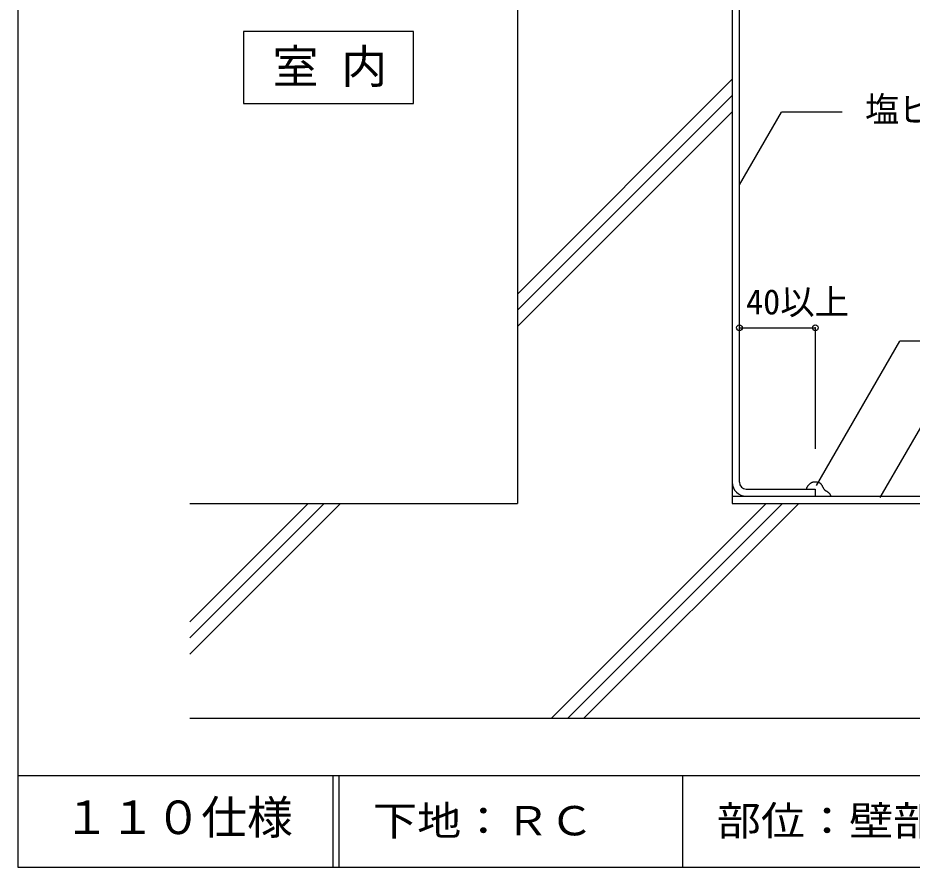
# Model space of a CAD drawing. Units: millimetres, scale not verified. Extents: x -629 to 651, y -968 to 1000.
# Drawn here: x -629 to -4, y 56 to 650 of the extents above; entities that cross this region are included whole.
import ezdxf
from ezdxf.enums import TextEntityAlignment as Align

# ---------------------------------------------------------------- set-up
doc = ezdxf.new("R2010")
doc.units = ezdxf.units.MM
doc.header["$LTSCALE"] = 8
doc.header["$PDMODE"] = 32
doc.header["$PDSIZE"] = 4
for name, color, linetype in [('4-2', 7, 'Continuous'), ('4-3', 3, 'Continuous'), ('4-4', 2, 'Continuous'), ('4-A', 7, 'Continuous'), ('4-B', 7, 'Continuous'), ('4-E', 4, 'Continuous'), ('F-2', 7, 'Continuous'), ('F-5', 6, 'Continuous'), ('F-7', 1, 'Continuous'), ('F-A', 7, 'Continuous')]:
    doc.layers.add(name, color=color, linetype=linetype)
doc.styles.add('HG丸ｺﾞｼｯｸM-PRO', font='')
doc.styles.add('ＭＳ ゴシック', font='')
doc.styles.get('HG丸ｺﾞｼｯｸM-PRO').set_extended_font_data('HG丸ｺﾞｼｯｸM-PRO')
doc.styles.get('ＭＳ ゴシック').set_extended_font_data('MS Gothic')

msp = doc.modelspace()

# ---------------------------------------------------------------- linework, layer by layer
at = {"layer": '4-2'}
for p, q in [((-129.871, 746.617), (-129.871, 310.442)), ((-129.871, 315.442), (-71.871, 315.442)), ((-129.871, 310.442), (531.303, 310.442))]:
    msp.add_line(p, q, dxfattribs=at)
for points in [[(-77.869, 320.442), (-77.85, 320.573), (-77.817, 320.798), (-77.78, 321.021), (-77.734, 321.241), (-77.679, 321.458), (-77.61, 321.67), (-77.563, 321.79), (-77.522, 321.882), (-77.443, 322.037), (-77.356, 322.189), (-77.262, 322.338), (-77.162, 322.483), (-77.057, 322.626), (-76.995, 322.707), (-76.92, 322.802), (-76.79, 322.962), (-76.657, 323.12), (-76.522, 323.276), (-76.385, 323.429), (-76.246, 323.581), (-76.165, 323.668), (-76.079, 323.759), (-75.93, 323.915), (-75.778, 324.068), (-75.623, 324.219), (-75.464, 324.365), (-75.3, 324.506), (-75.203, 324.586), (-75.116, 324.655), (-74.961, 324.769), (-74.802, 324.877), (-74.639, 324.978), (-74.471, 325.07), (-74.3, 325.154), (-74.198, 325.198), (-74.084, 325.242), (-73.885, 325.309), (-73.681, 325.366), (-73.474, 325.413)], [(-73.474, 325.413), (-73.265, 325.453), (-73.054, 325.486), (-72.931, 325.503), (-72.783, 325.522), (-72.526, 325.549), (-72.27, 325.568), (-72.014, 325.577), (-71.759, 325.576), (-71.505, 325.562), (-71.358, 325.547), (-71.251, 325.533), (-71.067, 325.504), (-70.883, 325.47), (-70.699, 325.432), (-70.515, 325.392), (-70.33, 325.352), (-70.222, 325.329), (-70.1, 325.303), (-69.889, 325.26), (-69.68, 325.214), (-69.473, 325.161), (-69.27, 325.099), (-69.074, 325.023), (-68.963, 324.971), (-68.864, 324.918), (-68.698, 324.815), (-68.54, 324.699), (-68.39, 324.571), (-68.246, 324.433), (-68.11, 324.288), (-68.035, 324.201), (-67.951, 324.099), (-67.813, 323.917), (-67.682, 323.731), (-67.559, 323.541), (-67.442, 323.347), (-67.329, 323.151), (-67.265, 323.036), (-67.198, 322.913)], [(-67.198, 322.913), (-67.084, 322.7), (-66.972, 322.486), (-66.861, 322.271), (-66.75, 322.055), (-66.639, 321.839), (-66.574, 321.713), (-66.485, 321.544), (-66.329, 321.255), (-66.165, 320.97), (-65.99, 320.693), (-65.801, 320.427), (-65.596, 320.174), (-65.468, 320.035), (-65.422, 319.988), (-65.34, 319.908), (-65.256, 319.831), (-65.169, 319.757), (-65.08, 319.686), (-64.989, 319.618), (-64.935, 319.58), (-64.845, 319.521), (-64.687, 319.425), (-64.526, 319.333), (-64.363, 319.245), (-64.2, 319.155), (-64.039, 319.063), (-63.947, 319.008), (-63.855, 318.948), (-63.699, 318.841), (-63.547, 318.728), (-63.397, 318.611), (-63.25, 318.49), (-63.104, 318.368), (-63.019, 318.297), (-62.913, 318.207), (-62.732, 318.052), (-62.553, 317.895), (-62.377, 317.734), (-62.207, 317.567)], [(-62.207, 317.567), (-62.044, 317.394), (-61.953, 317.29), (-61.901, 317.228), (-61.815, 317.118), (-61.733, 317.006), (-61.655, 316.89), (-61.582, 316.772), (-61.515, 316.651), (-61.479, 316.579), (-61.432, 316.477), (-61.361, 316.299), (-61.299, 316.116), (-61.244, 315.93), (-61.195, 315.742), (-61.149, 315.552), (-61.124, 315.442)]]:
    msp.add_lwpolyline(points, dxfattribs=at)
msp.add_arc((-120.071, 325.242), 9.8, 180, 270, dxfattribs=at)
at = {"layer": '4-3'}
for p, q in [((-279.871, 920.442), (-279.871, 310.442)), ((-508.697, 310.442), (-279.871, 310.442)), ((-508.697, 160.442), (531.303, 160.442))]:
    msp.add_line(p, q, dxfattribs=at)
at = {"layer": '4-4'}
for p, q in [((-124.871, 325.242), (-124.871, 710.442)), ((-120.071, 320.442), (-71.871, 320.442)), ((-71.871, 320.442), (-71.871, 315.442)), ((-71.871, 315.442), (531.303, 315.442))]:
    msp.add_line(p, q, dxfattribs=at)
msp.add_arc((-120.071, 325.242), 4.8, 180, 270, dxfattribs=at)
at = {"layer": '4-A'}
for p, q in [((-124.871, 532.912), (-95.563, 583.675)), ((-53.169, 583.675), (-95.563, 583.675)), ((-70.98, 322.941), (-12.821, 423.675)), ((51.653, 423.675), (-12.821, 423.675)), ((-26.496, 314.613), (13.377, 383.675))]:
    msp.add_line(p, q, dxfattribs=at)
at = {"layer": '4-A', "color": 3}
msp.add_lwpolyline([(-471.126, 589.67), (-352.448, 589.67), (-352.448, 640.112), (-471.126, 640.112)], close=True, dxfattribs=at)
at = {"layer": '4-B'}
msp.add_lwpolyline([(-124.871, 433.16), (-71.871, 433.16), (-71.871, 348.647)], dxfattribs=at)
at = {"layer": '4-B', "color": 1}
for p in [(-124.871, 433.16), (-71.871, 433.16)]:
    msp.add_point(p, dxfattribs=at)
at = {"layer": '4-E'}
for p, q in [((-279.871, 456.647), (-129.871, 606.647)), ((-279.871, 445.333), (-129.871, 595.333)), ((-279.871, 434.019), (-129.871, 584.019)), ((-508.697, 227.821), (-426.077, 310.442)), ((-508.697, 216.508), (-414.763, 310.442)), ((-508.697, 205.194), (-403.449, 310.442)), ((-256.077, 160.442), (-106.077, 310.442)), ((-244.763, 160.442), (-94.763, 310.442)), ((-233.449, 160.442), (-83.449, 310.442))]:
    msp.add_line(p, q, dxfattribs=at)
at = {"layer": 'F-2'}
msp.add_line((-164.697, 120.442), (-164.697, 56.442), dxfattribs=at)
at = {"layer": 'F-5'}
for p, q in [((-628.697, 120.442), (651.303, 120.442)), ((-408.697, 120.442), (-408.697, 56.442)), ((-404.697, 120.442), (-404.697, 56.442))]:
    msp.add_line(p, q, dxfattribs=at)
at = {"layer": 'F-7'}
for p, q in [((-628.697, 1000.442), (-628.697, 56.442)), ((-628.697, 56.442), (651.303, 56.442))]:
    msp.add_line(p, q, dxfattribs=at)

# ---------------------------------------------------------------- texts
at = {"layer": '4-A', "style": 'ＭＳ ゴシック'}
for s, height, p in [('室 内', 23.46, (-450.86, 596.831)), ('塩ビシート 接着工法', 17.6, (-37.169, 571.675))]:
    msp.add_text(s, height=height, dxfattribs=at).set_placement(p, align=Align.BOTTOM_LEFT)
at = {"layer": '4-B', "style": 'ＭＳ ゴシック'}
msp.add_text('40以上', height=17.6, dxfattribs=at).set_placement((-120.297, 437.16), align=Align.BOTTOM_LEFT)
at = {"layer": 'F-A', "style": 'HG丸ｺﾞｼｯｸM-PRO'}
msp.add_text('１１０仕様', height=23.46, dxfattribs=at).set_placement((-596.697, 72.442), align=Align.BOTTOM_LEFT)
at = {"layer": 'F-A', "style": 'HG丸ｺﾞｼｯｸM-PRO', "width": 1.1}
for s, p in [('下地：ＲＣ', (-380.697, 72.442)), ('部位：壁部', (-140.697, 72.442))]:
    msp.add_text(s, height=20.53, dxfattribs=at).set_placement(p, align=Align.BOTTOM_LEFT)

doc.saveas('drawing.dxf')
